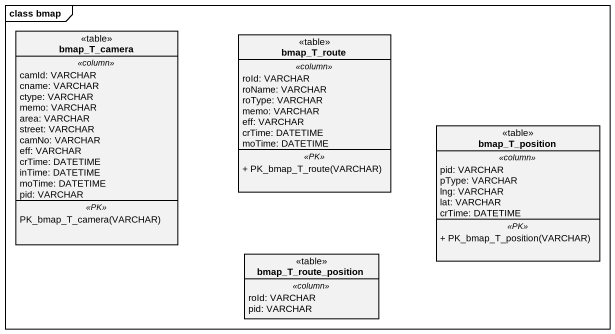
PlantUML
@startuml
mainframe class bmap
hide circle
hide empty members
skinparam classAttributeIconSize 0
class bmap_T_camera <<table>> {
  .. <<column>> ..
  camId: VARCHAR
  cname: VARCHAR
  ctype: VARCHAR
  memo: VARCHAR
  area: VARCHAR
  street: VARCHAR
  camNo: VARCHAR
  eff: VARCHAR
  crTime: DATETIME
  inTime: DATETIME
  moTime: DATETIME
  pid: VARCHAR
  .. <<PK>> ..
  PK_bmap_T_camera(VARCHAR)
}
class bmap_T_route <<table>> {
  .. <<column>> ..
  roId: VARCHAR
  roName: VARCHAR
  roType: VARCHAR
  memo: VARCHAR
  eff: VARCHAR
  crTime: DATETIME
  moTime: DATETIME
  .. <<PK>> ..
  + PK_bmap_T_route(VARCHAR)
}
class bmap_T_position <<table>> {
  .. <<column>> ..
  pid: VARCHAR
  pType: VARCHAR
  lng: VARCHAR
  lat: VARCHAR
  crTime: DATETIME
  .. <<PK>> ..
  + PK_bmap_T_position(VARCHAR)
}
class bmap_T_route_position <<table>> {
  .. <<column>> ..
  roId: VARCHAR
  pid: VARCHAR
}
@enduml
